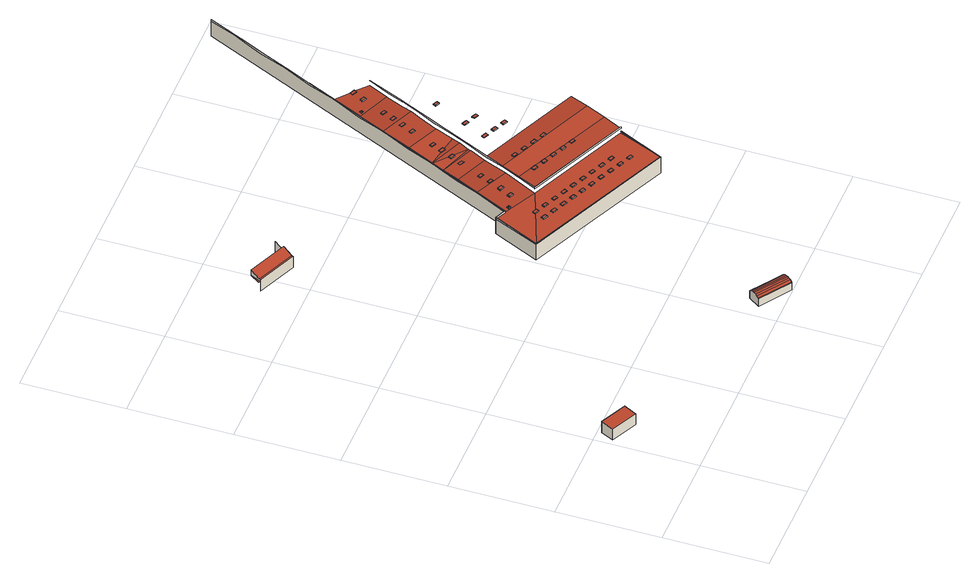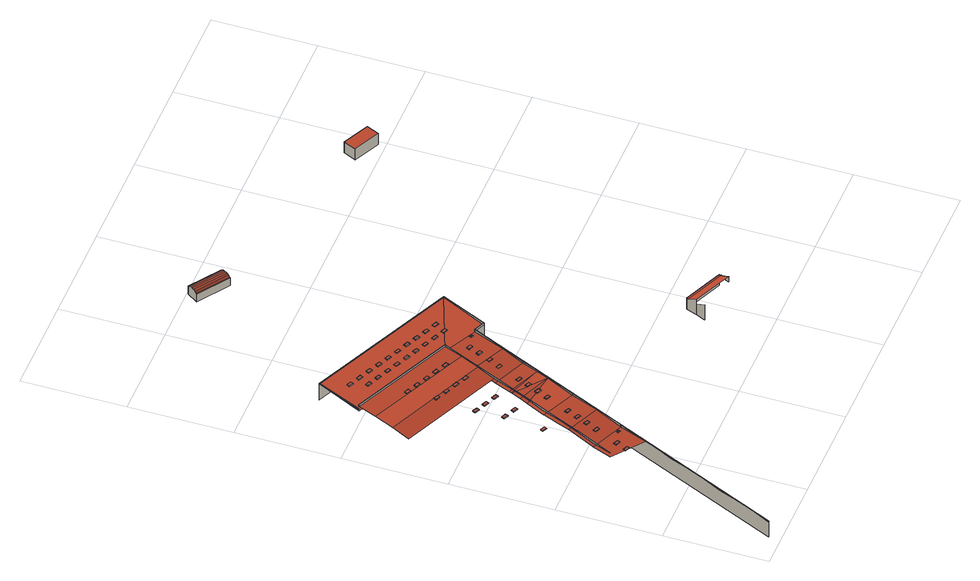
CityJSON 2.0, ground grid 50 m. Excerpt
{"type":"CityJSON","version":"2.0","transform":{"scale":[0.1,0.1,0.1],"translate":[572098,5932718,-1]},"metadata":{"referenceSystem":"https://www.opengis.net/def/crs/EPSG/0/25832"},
"CityObjects":{
"building1":{"type":"Building","attributes":{"Grundfläche 2D":"98.489667","Grundhöhe NN":"2.038"},"geometry":[{"type":"Solid","lod":"3","boundaries":[[[[0,1,2,3]],[[4,5,3,2]],[[5,6,0,3]],[[6,7,1,0]],[[7,4,2,1]],[[7,6,5,4]]]],"semantics":{"surfaces":[{"type":"RoofSurface"},{"type":"WallSurface"},{"type":"GroundSurface"}],"values":[[0,1,1,1,1,2]]}}]},
"building2":{"type":"Building","attributes":{"Grundfläche 2D":"8219.902832","Grundhöhe NN":"2.194"},"geometry":[{"type":"MultiSurface","lod":"3","boundaries":[[[8,9,10,11,12,13]],[[8,14,15,16,17,18,19,20,21,11,10,9]],[[18,17,16,22,23,19]],[[22,16,15,24]],[[20,19,23,25]],[[26,27,25,23,22,24,28]],[[27,26,29,30,31]]],"semantics":{"surfaces":[{"type":"RoofSurface"},{"type":"WallSurface"}],"values":[0,1,0,1,0,1,1]}}]},
"building3":{"type":"Building","attributes":{"Grundfläche 2D":"120.030281","Grundhöhe NN":"-0.001"},"geometry":[{"type":"Solid","lod":"3","boundaries":[[[[32,33,34,35]],[[36,33,32,37]],[[38,36,37,39]],[[40,38,39,41]],[[42,40,41,43]],[[44,42,43,45]],[[46,44,45,47]],[[48,46,47,49]],[[35,34,50,51]],[[52,49,47,45,43,41,39,37,32,35,51,53]],[[48,49,52,54]],[[50,34,33,36,38,40,42,44,46,48,54,55]],[[54,52,53,51,50,55]]]],"semantics":{"surfaces":[{"type":"RoofSurface"},{"type":"WallSurface"},{"type":"GroundSurface"}],"values":[[0,0,0,0,0,0,0,0,1,1,1,1,2]]}}]},
"building4":{"type":"Building","attributes":{"Grundfläche 2D":"15033.056744","Grundhöhe NN":"3.192"},"children":["building4-1","building4-2","building4-3","building4-4","building4-5","building4-6","building4-7","building4-8","building4-9","building4-10","building4-11","building4-12","building4-13","building4-14","building4-15","building4-16","building4-17","building4-18","building4-19","building4-20","building4-21","building4-22","building4-23","building4-24","building4-25","building4-26","building4-27","building4-28","building4-29","building4-30","building4-31","building4-32","building4-33","building4-34","building4-35","building4-36","building4-37","building4-38","building4-39","building4-40","building4-41","building4-42","building4-43","building4-44","building4-45","building4-46","building4-47","building4-48","building4-49","building4-50"],"geometry":[{"type":"MultiSurface","lod":"3","boundaries":[[[56,57,58,59]],[[60,61,62,63]],[[63,62,64,65]],[[66,58,57,67]],[[57,56,68,69,70,71,67]],[[62,72,73,64]],[[72,62,61,74]],[[70,75,66,67,71]],[[63,76,77,60]],[[59,78,79,56]],[[70,69,80,81,82,75]],[[76,63,65,83]],[[80,69,68,84]],[[85,82,81,86]],[[81,80,84,87]],[[86,88,89,90,91,85]],[[87,92,86,81]],[[68,56,79,93]],[[89,94,95,90]],[[96,97,98,99]],[[94,100,101,102,95]],[[103,89,88,104,105]],[[104,88,86,92]],[[105,104,106,94,89,103]],[[107,108,109,110,111,112]],[[113,94,106,114,115]],[[113,115,114,116,101,100,94]],[[117,118,119,120]],[[117,120,99,98]],[[121,96,99,120,119,122,123,124,125,126,127,128,129,130,131,132]],[[133,134,135,136,102,101,137,138]],[[118,139,122,119]],[[61,60,77,140,141,142,78,59,58,66,75,82,85,91,90,95,102,136,135,134,143,144,145,146,147,148,149,150,151,152,153,154,155,156,157,158,74]],[[133,138,137,101,116,159,160,161]],[[162,145,144,143,134,133,163,164]],[[72,165,166,167,168,169,170,171,172,173,174,175,176,177,178,179,73]],[[133,161,180,181,182,162,164,163]],[[183,146,145,162,184]],[[172,171,170,169,168,167,166,165,72,74,158,178,177,176,175,174,173]],[[130,185,186,131]],[[182,187,188,189,183,184,162]],[[190,186,185,191]]],"semantics":{"surfaces":[{"type":"WallSurface"},{"type":"RoofSurface"}],"values":[0,0,0,0,1,0,0,0,0,0,0,0,1,0,1,0,1,1,0,0,0,1,1,1,0,1,1,1,1,0,0,1,1,1,0,0,1,0,0,0,1,0]}}]},
"building4-1":{"type":"BuildingInstallation","parents":["building4"],"geometry":[{"type":"MultiSurface","lod":"3","boundaries":[[[192,193,194,195]],[[195,194,196,197]],[[192,195,197,198]],[[193,192,198,199]],[[194,193,199,196]]],"semantics":{"surfaces":[{"type":"RoofSurface"},{"type":"WallSurface"}],"values":[0,1,1,1,1]}}]},
"building4-2":{"type":"BuildingInstallation","parents":["building4"],"geometry":[{"type":"MultiSurface","lod":"3","boundaries":[[[200,201,202,203]],[[204,205,201,200]],[[206,202,201,205]],[[206,207,203,202]],[[200,203,207,204]]],"semantics":{"surfaces":[{"type":"RoofSurface"},{"type":"WallSurface"}],"values":[0,1,1,1,1]}}]},
"building4-3":{"type":"BuildingInstallation","parents":["building4"],"geometry":[{"type":"MultiSurface","lod":"3","boundaries":[[[208,209,210,211]],[[211,210,212,213]],[[208,211,213,214]],[[209,208,214,215]],[[210,209,215,212]]],"semantics":{"surfaces":[{"type":"RoofSurface"},{"type":"WallSurface"}],"values":[0,1,1,1,1]}}]},
"building4-4":{"type":"BuildingInstallation","parents":["building4"],"geometry":[{"type":"MultiSurface","lod":"3","boundaries":[[[216,217,218]],[[219,218,217,220]],[[221,217,216]],[[220,217,221]],[[222,216,218,223]],[[222,224,221,216]],[[224,225,220,221]],[[225,226,223,218,219,220]]],"semantics":{"surfaces":[{"type":"RoofSurface"},{"type":"WallSurface"}],"values":[0,0,0,0,1,1,1,1]}}]},
"building4-5":{"type":"BuildingInstallation","parents":["building4"],"geometry":[{"type":"MultiSurface","lod":"3","boundaries":[[[227,228,229,230]],[[230,229,231,232]],[[227,230,232,233]],[[228,227,233,234]],[[229,228,234,231]]],"semantics":{"surfaces":[{"type":"RoofSurface"},{"type":"WallSurface"}],"values":[0,1,1,1,1]}}]},
"building4-6":{"type":"BuildingInstallation","parents":["building4"],"geometry":[{"type":"MultiSurface","lod":"3","boundaries":[[[235,236,237,238]],[[238,237,239,240]],[[235,238,240,241]],[[236,235,241,242]],[[237,236,242,239]]],"semantics":{"surfaces":[{"type":"RoofSurface"},{"type":"WallSurface"}],"values":[0,1,1,1,1]}}]},
"building4-7":{"type":"BuildingInstallation","parents":["building4"],"geometry":[{"type":"MultiSurface","lod":"3","boundaries":[[[243,244,245,246]],[[246,245,247,248]],[[243,246,248,249]],[[244,243,249,250]],[[245,244,250,247]]],"semantics":{"surfaces":[{"type":"RoofSurface"},{"type":"WallSurface"}],"values":[0,1,1,1,1]}}]},
"building4-8":{"type":"BuildingInstallation","parents":["building4"],"geometry":[{"type":"MultiSurface","lod":"3","boundaries":[[[251,252,253,254]],[[254,253,255,256]],[[251,254,256,257]],[[252,251,257,258]],[[253,252,258,255]]],"semantics":{"surfaces":[{"type":"RoofSurface"},{"type":"WallSurface"}],"values":[0,1,1,1,1]}}]},
"building4-9":{"type":"BuildingInstallation","parents":["building4"],"geometry":[{"type":"MultiSurface","lod":"3","boundaries":[[[259,260,261,262]],[[263,264,262,261]],[[259,262,264,265]],[[260,259,265,266]],[[266,263,261,260]]],"semantics":{"surfaces":[{"type":"RoofSurface"},{"type":"WallSurface"}],"values":[0,1,1,1,1]}}]},
"building4-10":{"type":"BuildingInstallation","parents":["building4"],"geometry":[{"type":"MultiSurface","lod":"3","boundaries":[[[267,268,269,270]],[[270,269,271,272]],[[267,270,272,273]],[[268,267,273,274]],[[269,268,274,271]]],"semantics":{"surfaces":[{"type":"RoofSurface"},{"type":"WallSurface"}],"values":[0,1,1,1,1]}}]},
"building4-11":{"type":"BuildingInstallation","parents":["building4"],"geometry":[{"type":"MultiSurface","lod":"3","boundaries":[[[275,276,277,278]],[[278,277,279,280]],[[275,278,280,281]],[[276,275,281,282]],[[277,276,282,279]]],"semantics":{"surfaces":[{"type":"RoofSurface"},{"type":"WallSurface"}],"values":[0,1,1,1,1]}}]},
"building4-12":{"type":"BuildingInstallation","parents":["building4"],"geometry":[{"type":"MultiSurface","lod":"3","boundaries":[[[283,284,285,286]],[[286,285,287,288]],[[283,286,288,289]],[[284,283,289,290]],[[285,284,290,287]]],"semantics":{"surfaces":[{"type":"RoofSurface"},{"type":"WallSurface"}],"values":[0,1,1,1,1]}}]},
"building4-13":{"type":"BuildingInstallation","parents":["building4"],"geometry":[{"type":"MultiSurface","lod":"3","boundaries":[[[291,292,293,294]],[[294,293,295,296]],[[296,297,291,294]],[[292,291,297,298]],[[298,295,293,292]]],"semantics":{"surfaces":[{"type":"RoofSurface"},{"type":"WallSurface"}],"values":[0,1,1,1,1]}}]},
"building4-14":{"type":"BuildingInstallation","parents":["building4"],"geometry":[{"type":"MultiSurface","lod":"3","boundaries":[[[299,300,301,302]],[[302,301,303,304]],[[299,302,304,305]],[[300,299,305,306]],[[301,300,306,303]]],"semantics":{"surfaces":[{"type":"RoofSurface"},{"type":"WallSurface"}],"values":[0,1,1,1,1]}}]},
"building4-15":{"type":"BuildingInstallation","parents":["building4"],"geometry":[{"type":"MultiSurface","lod":"3","boundaries":[[[307,308,309,310]],[[310,309,311,312]],[[307,310,312,313]],[[308,307,313,314]],[[309,308,314,311]]],"semantics":{"surfaces":[{"type":"RoofSurface"},{"type":"WallSurface"}],"values":[0,1,1,1,1]}}]},
"building4-16":{"type":"BuildingInstallation","parents":["building4"],"geometry":[{"type":"MultiSurface","lod":"3","boundaries":[[[315,316,317,318]],[[319,320,318,317]],[[320,321,315,318]],[[316,315,321,322]],[[317,316,322,319]]],"semantics":{"surfaces":[{"type":"RoofSurface"},{"type":"WallSurface"}],"values":[0,1,1,1,1]}}]},
"building4-17":{"type":"BuildingInstallation","parents":["building4"],"geometry":[{"type":"MultiSurface","lod":"3","boundaries":[[[323,324,325,326]],[[326,325,327,328]],[[323,326,328,329]],[[324,323,329,330]],[[325,324,330,327]]],"semantics":{"surfaces":[{"type":"RoofSurface"},{"type":"WallSurface"}],"values":[0,1,1,1,1]}}]},
"building4-18":{"type":"BuildingInstallation","parents":["building4"],"geometry":[{"type":"MultiSurface","lod":"3","boundaries":[[[331,332,333,334]],[[334,333,335,336]],[[331,334,336,337]],[[332,331,337,338]],[[333,332,338,335]]],"semantics":{"surfaces":[{"type":"RoofSurface"},{"type":"WallSurface"}],"values":[0,1,1,1,1]}}]},
"building4-19":{"type":"BuildingInstallation","parents":["building4"],"geometry":[{"type":"MultiSurface","lod":"3","boundaries":[[[339,340,341,342]],[[342,341,343,344]],[[339,342,344,345]],[[340,339,345,346]],[[341,340,346,343]]],"semantics":{"surfaces":[{"type":"RoofSurface"},{"type":"WallSurface"}],"values":[0,1,1,1,1]}}]},
"building4-20":{"type":"BuildingInstallation","parents":["building4"],"geometry":[{"type":"MultiSurface","lod":"3","boundaries":[[[347,348,349,350]],[[350,349,351,352]],[[347,350,352,353]],[[348,347,353,354]],[[349,348,354,351]]],"semantics":{"surfaces":[{"type":"RoofSurface"},{"type":"WallSurface"}],"values":[0,1,1,1,1]}}]},
"building4-21":{"type":"BuildingInstallation","parents":["building4"],"geometry":[{"type":"MultiSurface","lod":"3","boundaries":[[[355,356,357,358]],[[358,357,359,360]],[[355,358,360,361]],[[356,355,361,362]],[[357,356,362,359]]],"semantics":{"surfaces":[{"type":"RoofSurface"},{"type":"WallSurface"}],"values":[0,1,1,1,1]}}]},
"building4-22":{"type":"BuildingInstallation","parents":["building4"],"geometry":[{"type":"MultiSurface","lod":"3","boundaries":[[[363,364,365,366]],[[366,365,367,368]],[[363,366,368,369]],[[364,363,369,370]],[[365,364,370,367]]],"semantics":{"surfaces":[{"type":"RoofSurface"},{"type":"WallSurface"}],"values":[0,1,1,1,1]}}]},
"building4-23":{"type":"BuildingInstallation","parents":["building4"],"geometry":[{"type":"MultiSurface","lod":"3","boundaries":[[[371,372,373,374]],[[374,373,375,376]],[[371,374,376,377]],[[372,371,377,378]],[[373,372,378,375]]],"semantics":{"surfaces":[{"type":"RoofSurface"},{"type":"WallSurface"}],"values":[0,1,1,1,1]}}]},
"building4-24":{"type":"BuildingInstallation","parents":["building4"],"geometry":[{"type":"MultiSurface","lod":"3","boundaries":[[[379,380,381,382]],[[382,381,383,384]],[[379,382,384,385]],[[380,379,385,386]],[[381,380,386,383]]],"semantics":{"surfaces":[{"type":"RoofSurface"},{"type":"WallSurface"}],"values":[0,1,1,1,1]}}]},
"building4-25":{"type":"BuildingInstallation","parents":["building4"],"geometry":[{"type":"MultiSurface","lod":"3","boundaries":[[[387,388,389,390]],[[390,389,391,392]],[[387,390,392,393]],[[388,387,393,394]],[[389,388,394,391]]],"semantics":{"surfaces":[{"type":"RoofSurface"},{"type":"WallSurface"}],"values":[0,1,1,1,1]}}]},
"building4-26":{"type":"BuildingInstallation","parents":["building4"],"geometry":[{"type":"MultiSurface","lod":"3","boundaries":[[[395,396,397,398]],[[398,397,399,400]],[[395,398,400,401]],[[396,395,401,402]],[[397,396,402,399]]],"semantics":{"surfaces":[{"type":"RoofSurface"},{"type":"WallSurface"}],"values":[0,1,1,1,1]}}]},
"building4-27":{"type":"BuildingInstallation","parents":["building4"],"geometry":[{"type":"MultiSurface","lod":"3","boundaries":[[[403,404,405,406]],[[407,408,404,403]],[[408,409,405,404]],[[105,410,406,405,409]],[[407,403,406,410,103]]],"semantics":{"surfaces":[{"type":"RoofSurface"},{"type":"WallSurface"}],"values":[0,1,1,1,1]}}]},
"building4-28":{"type":"BuildingInstallation","parents":["building4"],"geometry":[{"type":"MultiSurface","lod":"3","boundaries":[[[411,412,413,414]],[[414,413,415,416]],[[411,414,416,417]],[[412,411,417,418]],[[413,412,418,415]]],"semantics":{"surfaces":[{"type":"RoofSurface"},{"type":"WallSurface"}],"values":[0,1,1,1,1]}}]},
"building4-29":{"type":"BuildingInstallation","parents":["building4"],"geometry":[{"type":"MultiSurface","lod":"3","boundaries":[[[419,420,421,422]],[[422,421,423,424]],[[419,422,424,425]],[[420,419,425,426]],[[421,420,426,423]]],"semantics":{"surfaces":[{"type":"RoofSurface"},{"type":"WallSurface"}],"values":[0,1,1,1,1]}}]},
"building4-30":{"type":"BuildingInstallation","parents":["building4"],"geometry":[{"type":"MultiSurface","lod":"3","boundaries":[[[427,428,429,430]],[[430,429,431,432]],[[427,430,432,433]],[[428,427,433,434]],[[429,428,434,431]]],"semantics":{"surfaces":[{"type":"RoofSurface"},{"type":"WallSurface"}],"values":[0,1,1,1,1]}}]},
"building4-31":{"type":"BuildingInstallation","parents":["building4"],"geometry":[{"type":"MultiSurface","lod":"3","boundaries":[[[435,436,437,438,439]],[[437,436,435,440,113,441]],[[441,442,438,437]],[[115,443,439,438,442]],[[443,440,435,439]]],"semantics":{"surfaces":[{"type":"RoofSurface"},{"type":"WallSurface"}],"values":[0,1,1,1,1]}}]},
"building4-32":{"type":"BuildingInstallation","parents":["building4"],"geometry":[{"type":"MultiSurface","lod":"3","boundaries":[[[444,445,446,447]],[[447,446,448,449]],[[444,447,449,450]],[[445,444,450,451]],[[446,445,451,448]]],"semantics":{"surfaces":[{"type":"RoofSurface"},{"type":"WallSurface"}],"values":[0,1,1,1,1]}}]},
"building4-33":{"type":"BuildingInstallation","parents":["building4"],"geometry":[{"type":"MultiSurface","lod":"3","boundaries":[[[452,453,454,455]],[[455,454,456,457]],[[452,455,457,458]],[[453,452,458,459]],[[454,453,459,456]]],"semantics":{"surfaces":[{"type":"RoofSurface"},{"type":"WallSurface"}],"values":[0,1,1,1,1]}}]},
"building4-34":{"type":"BuildingInstallation","parents":["building4"],"geometry":[{"type":"MultiSurface","lod":"3","boundaries":[[[460,461,462,463]],[[464,465,461,460]],[[465,466,462,461]],[[467,463,462,466]],[[464,460,463,467]]],"semantics":{"surfaces":[{"type":"RoofSurface"},{"type":"WallSurface"}],"values":[0,1,1,1,1]}}]},
"building4-35":{"type":"BuildingInstallation","parents":["building4"],"geometry":[{"type":"MultiSurface","lod":"3","boundaries":[[[468,469,470,471]],[[471,470,472,473]],[[468,471,473,474]],[[469,468,474,475]],[[470,469,475,472]]],"semantics":{"surfaces":[{"type":"RoofSurface"},{"type":"WallSurface"}],"values":[0,1,1,1,1]}}]},
"building4-36":{"type":"BuildingInstallation","parents":["building4"],"geometry":[{"type":"MultiSurface","lod":"3","boundaries":[[[476,477,478,479]],[[479,478,480,481]],[[476,479,481,482]],[[477,476,482,483]],[[478,477,483,480]]],"semantics":{"surfaces":[{"type":"RoofSurface"},{"type":"WallSurface"}],"values":[0,1,1,1,1]}}]},
"building4-37":{"type":"BuildingInstallation","parents":["building4"],"geometry":[{"type":"MultiSurface","lod":"3","boundaries":[[[484,485,486,487]],[[487,486,488,489]],[[489,490,484,487]],[[485,484,490,491]],[[491,488,486,485]]],"semantics":{"surfaces":[{"type":"RoofSurface"},{"type":"WallSurface"}],"values":[0,1,1,1,1]}}]},
"building4-38":{"type":"BuildingInstallation","parents":["building4"],"geometry":[{"type":"MultiSurface","lod":"3","boundaries":[[[492,493,494,495]],[[495,494,496,497]],[[492,495,497,498]],[[493,492,498,499]],[[494,493,499,496]]],"semantics":{"surfaces":[{"type":"RoofSurface"},{"type":"WallSurface"}],"values":[0,1,1,1,1]}}]},
"building4-39":{"type":"BuildingInstallation","parents":["building4"],"geometry":[{"type":"MultiSurface","lod":"3","boundaries":[[[500,501,502,503]],[[504,505,500,503]],[[506,501,500,505,507]],[[508,509,502,501,506]],[[509,504,503,502]]],"semantics":{"surfaces":[{"type":"RoofSurface"},{"type":"WallSurface"}],"values":[0,1,1,1,1]}}]},
"building4-40":{"type":"BuildingInstallation","parents":["building4"],"geometry":[{"type":"MultiSurface","lod":"3","boundaries":[[[510,511,512,513]],[[513,512,514,515]],[[515,516,510,513]],[[511,510,516,517]],[[517,514,512,511]]],"semantics":{"surfaces":[{"type":"RoofSurface"},{"type":"WallSurface"}],"values":[0,1,1,1,1]}}]},
"building4-41":{"type":"BuildingInstallation","parents":["building4"],"geometry":[{"type":"MultiSurface","lod":"3","boundaries":[[[518,519,520,521]],[[521,520,522,523]],[[518,521,523,524]],[[519,518,524,525]],[[520,519,525,522]]],"semantics":{"surfaces":[{"type":"RoofSurface"},{"type":"WallSurface"}],"values":[0,1,1,1,1]}}]},
"building4-42":{"type":"BuildingInstallation","parents":["building4"],"geometry":[{"type":"MultiSurface","lod":"3","boundaries":[[[526,527,528,529,530]],[[531,532,527,526]],[[532,533,528,527]],[[534,529,528,533,535]],[[534,536,531,526,530,529]]],"semantics":{"surfaces":[{"type":"RoofSurface"},{"type":"WallSurface"}],"values":[0,1,1,1,1]}}]},
"building4-43":{"type":"BuildingInstallation","parents":["building4"],"geometry":[{"type":"MultiSurface","lod":"3","boundaries":[[[537,538,539,540]],[[540,539,541,542]],[[542,543,537,540]],[[538,537,543,544]],[[544,541,539,538]]],"semantics":{"surfaces":[{"type":"RoofSurface"},{"type":"WallSurface"}],"values":[0,1,1,1,1]}}]},
"building4-44":{"type":"BuildingInstallation","parents":["building4"],"geometry":[{"type":"MultiSurface","lod":"3","boundaries":[[[545,546,547,548]],[[546,545,549,550]],[[550,551,547,546]],[[552,548,547,551]],[[552,549,545,548]]],"semantics":{"surfaces":[{"type":"RoofSurface"},{"type":"WallSurface"}],"values":[0,1,1,1,1]}}]},
"building4-45":{"type":"BuildingInstallation","parents":["building4"],"geometry":[{"type":"MultiSurface","lod":"3","boundaries":[[[553,554,555,556]],[[556,555,557,558]],[[553,556,558,559]],[[554,553,559,560]],[[555,554,560,557]]],"semantics":{"surfaces":[{"type":"RoofSurface"},{"type":"WallSurface"}],"values":[0,1,1,1,1]}}]},
"building4-46":{"type":"BuildingInstallation","parents":["building4"],"geometry":[{"type":"MultiSurface","lod":"3","boundaries":[[[561,562,563,564]],[[565,566,562,561]],[[566,567,563,562]],[[568,564,563,567]],[[565,561,564,568]]],"semantics":{"surfaces":[{"type":"RoofSurface"},{"type":"WallSurface"}],"values":[0,1,1,1,1]}}]},
"building4-47":{"type":"BuildingInstallation","parents":["building4"],"geometry":[{"type":"MultiSurface","lod":"3","boundaries":[[[569,570,571,572,573]],[[573,572,574]],[[575,572,571]],[[574,572,575]],[[576,577,578,579,571,570,569,573]],[[579,580,575,571]],[[580,581,574,575]],[[581,582,576,573,574]]],"semantics":{"surfaces":[{"type":"RoofSurface"},{"type":"WallSurface"}],"values":[0,0,0,0,1,1,1,1]}}]},
"building4-48":{"type":"BuildingInstallation","parents":["building4"],"geometry":[{"type":"MultiSurface","lod":"3","boundaries":[[[583,584,585,586]],[[586,585,587,588]],[[583,586,588,589]],[[584,583,589,590]],[[585,584,590,587]]],"semantics":{"surfaces":[{"type":"RoofSurface"},{"type":"WallSurface"}],"values":[0,1,1,1,1]}}]},
"building4-49":{"type":"BuildingInstallation","parents":["building4"],"geometry":[{"type":"MultiSurface","lod":"3","boundaries":[[[591,592,593,594]],[[595,596,591,594]],[[597,598,592,591,596]],[[599,593,592,598,600]],[[599,595,594,593]]],"semantics":{"surfaces":[{"type":"RoofSurface"},{"type":"WallSurface"}],"values":[0,1,1,1,1]}}]},
"building4-50":{"type":"BuildingInstallation","parents":["building4"],"geometry":[{"type":"MultiSurface","lod":"3","boundaries":[[[601,602,603,604]],[[605,606,602,601]],[[606,607,603,602]],[[608,604,603,607,188]],[[189,605,601,604,608]]],"semantics":{"surfaces":[{"type":"RoofSurface"},{"type":"WallSurface"}],"values":[0,1,1,1,1]}}]}
},
"vertices":[
[39,474,96],[9,412,93],[138,351,93],[167,413,96],[138,351,30],[167,413,30],[39,474,30],[9,412,30],
[402,2197,87],[403,2200,87],[405,2204,87],[424,2248,87],[394,2205,88],[392,2202,88],[402,2197,32],[401,2196,32],[401,2196,97],[402,2197,97],[403,2200,97],[405,2204,97],[424,2248,122],[424,2248,97],[592,2113,97],[596,2121,97],[592,2113,32],[615,2164,122],[615,2164,32],[615,2164,97],[596,2121,32],[635,2211,32],[635,2211,97],[635,2211,122],
[1102,160,57],[1250,58,57],[1252,60,54],[1103,163,54],[1245,50,63],[1096,152,63],[1239,41,66],[1090,144,66],[1233,33,68],[1085,135,68],[1228,25,66],[1079,127,66],[1222,17,63],[1073,119,63],[1216,8,57],[1068,111,57],[1214,6,54],[1066,108,54],[1252,60,10],[1103,163,10],[1066,108,10],[1102,160,10],[1214,6,10],[1216,8,10],
[990,1120,137],[992,1126,137],[992,1126,139],[990,1120,139],[987,1119,139],[1090,1345,139],[1090,1345,128],[987,1119,137],[1090,1345,42],[987,1119,42],[1091,1343,139],[1091,1343,128],[1306,1239,127],[1146,1320,128],[1145,1319,128],[1143,1320,128],[1144,1321,128],[1144,1321,42],[1144,1321,139],[1145,1319,139],[1706,795,137],[1706,795,139],[1705,797,139],[1705,797,137],[1216,1476,137],[1268,1589,130],[1268,1589,139],[1706,795,42],[1379,1402,137],[1303,1668,139],[1303,1668,134],[1431,1518,130],[1303,1669,134],[1330,1727,136],[1330,1727,139],[1303,1669,139],[1467,1597,134],[1803,1015,128],[1330,1728,136],[1330,1728,139],[1308,1240,165],[1804,1017,165],[1804,1017,155],[1308,1240,155],[1390,1861,129],[1391,1862,129],[1391,1862,139],[1402,1668,135],[1473,1611,133],[1413,1660,134],[1495,1658,136],[1306,1239,155],[1803,1015,155],[1804,1014,155],[1804,1014,165],[1803,1015,165],[1306,1239,165],[1412,1714,135],[1512,1697,133],[1436,1710,134],[1554,1789,129],[1845,1107,160],[1887,1202,160],[1391,1423,160],[1350,1332,160],[1556,1788,165],[1431,1513,154],[1475,1610,160],[1514,1697,160],[1556,1788,154],[1556,1788,161],[1557,1791,161],[1557,1791,154],[1597,1881,160],[1639,1973,160],[1639,1973,165],[1557,1791,165],[1453,2000,137],[1453,2000,139],[1452,2000,139],[1391,1864,139],[1391,1864,129],[1452,2000,137],[1928,1292,154],[1805,1014,139],[1804,1014,139],[1803,1015,139],[1453,2001,139],[1512,2132,139],[1513,2133,139],[1513,2134,139],[1639,2412,139],[1639,2413,139],[1698,2545,139],[1699,2545,139],[1761,2684,139],[1800,2770,139],[1800,2771,139],[1823,2823,139],[1824,2823,139],[1883,2956,139],[1884,2956,139],[1882,2957,139],[1555,1791,129],[1596,1882,133],[1616,1928,137],[1513,2133,128],[1453,2001,137],[1512,2132,128],[1214,1477,137],[1266,1590,130],[1301,1669,134],[1328,1729,136],[1389,1863,129],[1451,2001,137],[1511,2134,128],[1574,2275,138],[1636,2413,128],[1696,2546,138],[1759,2685,128],[1798,2771,133],[1822,2824,138],[1882,2957,128],[1882,2957,42],[1637,1974,133],[1676,2061,128],[1678,2064,128],[1576,2273,138],[1513,2134,128],[1639,1974,160],[1639,1974,165],[1720,2158,133],[1660,2206,135],[1647,2217,136],[1722,2158,160],[1678,2060,154],
[1176,1133,138],[1182,1147,138],[1161,1157,138],[1154,1143,138],[1161,1157,133],[1154,1143,133],[1176,1133,133],[1182,1147,133],
[1183,1206,135],[1177,1192,135],[1199,1183,135],[1205,1197,135],[1183,1206,131],[1177,1192,131],[1199,1183,131],[1205,1197,131],
[1231,1108,138],[1237,1122,138],[1215,1132,138],[1209,1118,138],[1215,1132,133],[1209,1118,133],[1231,1108,133],[1237,1122,133],
[1172,1313,133],[1180,1316,136],[1177,1324,133],[1182,1322,133],[1188,1319,133],[1183,1308,133],[1172,1313,128],[1177,1324,129],[1183,1308,128],[1188,1319,129],[1182,1322,129],
[1254,1159,135],[1260,1172,135],[1238,1181,135],[1232,1168,135],[1238,1181,131],[1232,1168,131],[1254,1159,131],[1260,1172,131],
[1286,1084,138],[1292,1097,138],[1270,1107,138],[1264,1094,138],[1270,1107,133],[1264,1094,133],[1286,1084,133],[1292,1097,133],
[1308,1134,135],[1314,1147,135],[1293,1156,135],[1287,1143,135],[1293,1156,131],[1287,1143,131],[1308,1134,131],[1314,1147,131],
[1340,1059,138],[1346,1073,138],[1325,1082,138],[1319,1069,138],[1325,1082,133],[1319,1069,133],[1340,1059,133],[1346,1073,133],
[1262,1324,136],[1268,1338,136],[1246,1347,136],[1241,1333,136],[1246,1347,131],[1241,1333,131],[1262,1324,131],[1268,1338,131],
[1363,1109,135],[1369,1123,135],[1348,1132,135],[1342,1119,135],[1348,1132,131],[1342,1119,131],[1363,1109,131],[1369,1123,131],
[1287,1378,140],[1293,1392,140],[1271,1401,140],[1265,1387,140],[1271,1401,134],[1265,1387,134],[1287,1378,134],[1293,1392,134],
[1395,1035,138],[1401,1048,138],[1380,1058,138],[1374,1045,138],[1380,1058,133],[1374,1045,133],[1395,1035,133],[1401,1048,133],
[1312,1435,139],[1318,1449,139],[1297,1458,139],[1291,1445,139],[1297,1458,136],[1291,1445,137],[1312,1435,137],[1318,1449,136],
[1418,1085,135],[1423,1098,135],[1402,1108,135],[1396,1094,135],[1402,1108,131],[1396,1094,131],[1418,1085,131],[1423,1098,131],
[1450,1010,138],[1456,1023,138],[1434,1033,138],[1428,1020,138],[1434,1033,133],[1428,1020,133],[1450,1010,133],[1456,1023,133],
[1336,1489,135],[1342,1503,135],[1321,1512,135],[1315,1498,135],[1321,1512,133],[1315,1498,133],[1336,1489,133],[1342,1503,133],
[1473,1060,135],[1478,1073,135],[1457,1083,135],[1451,1070,135],[1457,1083,131],[1451,1070,131],[1473,1060,131],[1478,1073,131],
[1504,985,138],[1511,999,138],[1489,1009,138],[1483,995,138],[1489,1009,133],[1483,995,133],[1504,985,133],[1511,999,133],
[1437,1273,164],[1443,1287,164],[1421,1296,164],[1415,1282,164],[1421,1296,160],[1415,1282,159],[1437,1273,159],[1443,1287,160],
[1527,1036,135],[1533,1049,135],[1512,1058,135],[1506,1045,135],[1512,1058,131],[1506,1045,131],[1527,1036,131],[1533,1049,131],
[1558,960,138],[1565,974,138],[1543,984,138],[1537,970,138],[1543,984,133],[1537,970,133],[1558,960,133],[1565,974,133],
[1386,1598,135],[1391,1612,135],[1370,1621,135],[1364,1608,135],[1370,1621,133],[1364,1608,133],[1386,1598,133],[1391,1612,133],
[1491,1248,164],[1497,1262,164],[1476,1271,164],[1469,1257,164],[1476,1271,160],[1469,1257,159],[1491,1248,159],[1497,1262,160],
[1582,1011,135],[1588,1024,135],[1566,1033,135],[1561,1020,135],[1566,1033,131],[1561,1020,131],[1582,1011,131],[1588,1024,131],
[1614,936,138],[1620,949,138],[1598,959,138],[1592,946,138],[1598,959,133],[1592,946,133],[1614,936,133],[1620,949,133],
[1487,1384,164],[1493,1397,164],[1471,1407,164],[1465,1393,164],[1471,1407,159],[1465,1393,160],[1487,1384,160],[1493,1397,159],
[1393,1672,139],[1387,1659,139],[1409,1650,139],[1414,1663,139],[1393,1672,135],[1387,1659,134],[1409,1650,134],[1414,1663,135],
[1545,1224,164],[1552,1237,164],[1530,1247,164],[1524,1233,164],[1530,1247,160],[1524,1233,159],[1545,1224,159],[1552,1237,160],
[1637,986,135],[1642,1000,135],[1621,1009,135],[1615,995,135],[1621,1009,131],[1615,995,131],[1637,986,131],[1642,1000,131],
[1668,911,138],[1675,924,138],[1653,934,138],[1647,921,138],[1653,934,133],[1647,921,133],[1668,911,133],[1675,924,133],
[1417,1727,139],[1412,1714,139],[1412,1713,139],[1433,1704,139],[1439,1717,139],[1417,1727,134],[1412,1713,135],[1433,1704,135],[1439,1717,134],
[1541,1359,164],[1547,1372,164],[1525,1382,164],[1520,1368,164],[1525,1382,159],[1520,1368,160],[1541,1359,160],[1547,1372,159],
[1600,1199,164],[1607,1213,164],[1585,1222,164],[1579,1208,164],[1585,1222,160],[1579,1208,159],[1600,1199,159],[1607,1213,160],
[1440,1778,136],[1434,1764,136],[1456,1755,136],[1461,1768,136],[1440,1778,132],[1434,1764,132],[1456,1755,132],[1461,1768,132],
[1596,1334,164],[1601,1348,164],[1580,1357,164],[1574,1344,164],[1580,1357,159],[1574,1344,160],[1596,1334,160],[1601,1348,159],
[1655,1175,164],[1661,1188,164],[1640,1197,164],[1634,1184,164],[1640,1197,160],[1634,1184,159],[1655,1175,159],[1661,1188,160],
[1560,1548,164],[1567,1562,164],[1544,1572,164],[1538,1559,164],[1544,1572,160],[1538,1559,159],[1560,1548,159],[1567,1562,160],
[1650,1309,164],[1656,1323,164],[1634,1332,164],[1628,1319,164],[1634,1332,159],[1628,1319,160],[1650,1309,160],[1656,1323,159],
[1487,1880,136],[1508,1870,136],[1514,1883,136],[1492,1893,136],[1492,1893,132],[1487,1880,132],[1508,1870,131],[1501,1873,131],[1510,1874,132],[1514,1883,132],
[1615,1524,164],[1622,1537,164],[1599,1548,164],[1593,1534,164],[1599,1548,160],[1593,1534,159],[1615,1524,159],[1622,1537,160],
[1609,1656,164],[1615,1670,164],[1593,1680,164],[1587,1666,164],[1593,1680,159],[1587,1666,160],[1609,1656,160],[1615,1670,159],
[1516,1947,138],[1510,1933,138],[1532,1924,138],[1538,1937,138],[1517,1946,138],[1516,1947,135],[1510,1933,134],[1532,1924,134],[1538,1937,135],[1536,1931,135],[1517,1946,135],
[1670,1499,164],[1676,1513,164],[1654,1523,164],[1648,1510,164],[1654,1523,160],[1648,1510,159],[1670,1499,159],[1676,1513,160],
[1540,1998,138],[1534,1985,138],[1555,1975,138],[1561,1989,138],[1540,1998,134],[1534,1985,135],[1555,1975,135],[1561,1989,134],
[1665,1632,164],[1670,1645,164],[1648,1655,164],[1643,1641,164],[1648,1655,159],[1643,1641,160],[1665,1632,160],[1670,1645,159],
[1564,2052,135],[1558,2039,135],[1580,2029,135],[1586,2043,135],[1564,2052,131],[1558,2039,132],[1580,2029,132],[1586,2043,131],
[1543,2138,132],[1542,2137,132],[1540,2132,132],[1548,2135,136],[1545,2143,132],[1556,2138,132],[1551,2127,132],[1545,2143,129],[1543,2138,128],[1542,2137,128],[1540,2132,128],[1551,2127,128],[1556,2138,129],[1553,2139,129],
[1683,1820,163],[1689,1833,163],[1668,1843,163],[1662,1830,163],[1668,1843,160],[1662,1830,159],[1683,1820,159],[1689,1833,160],
[1610,2153,136],[1631,2143,136],[1637,2157,136],[1616,2166,136],[1616,2166,132],[1610,2153,131],[1623,2147,131],[1631,2143,131],[1637,2157,132],[1633,2148,131],
[1640,2220,138],[1634,2207,138],[1656,2197,138],[1662,2210,138],[1640,2220,136],[1634,2207,135],[1656,2197,135],[1662,2210,136]
]}
